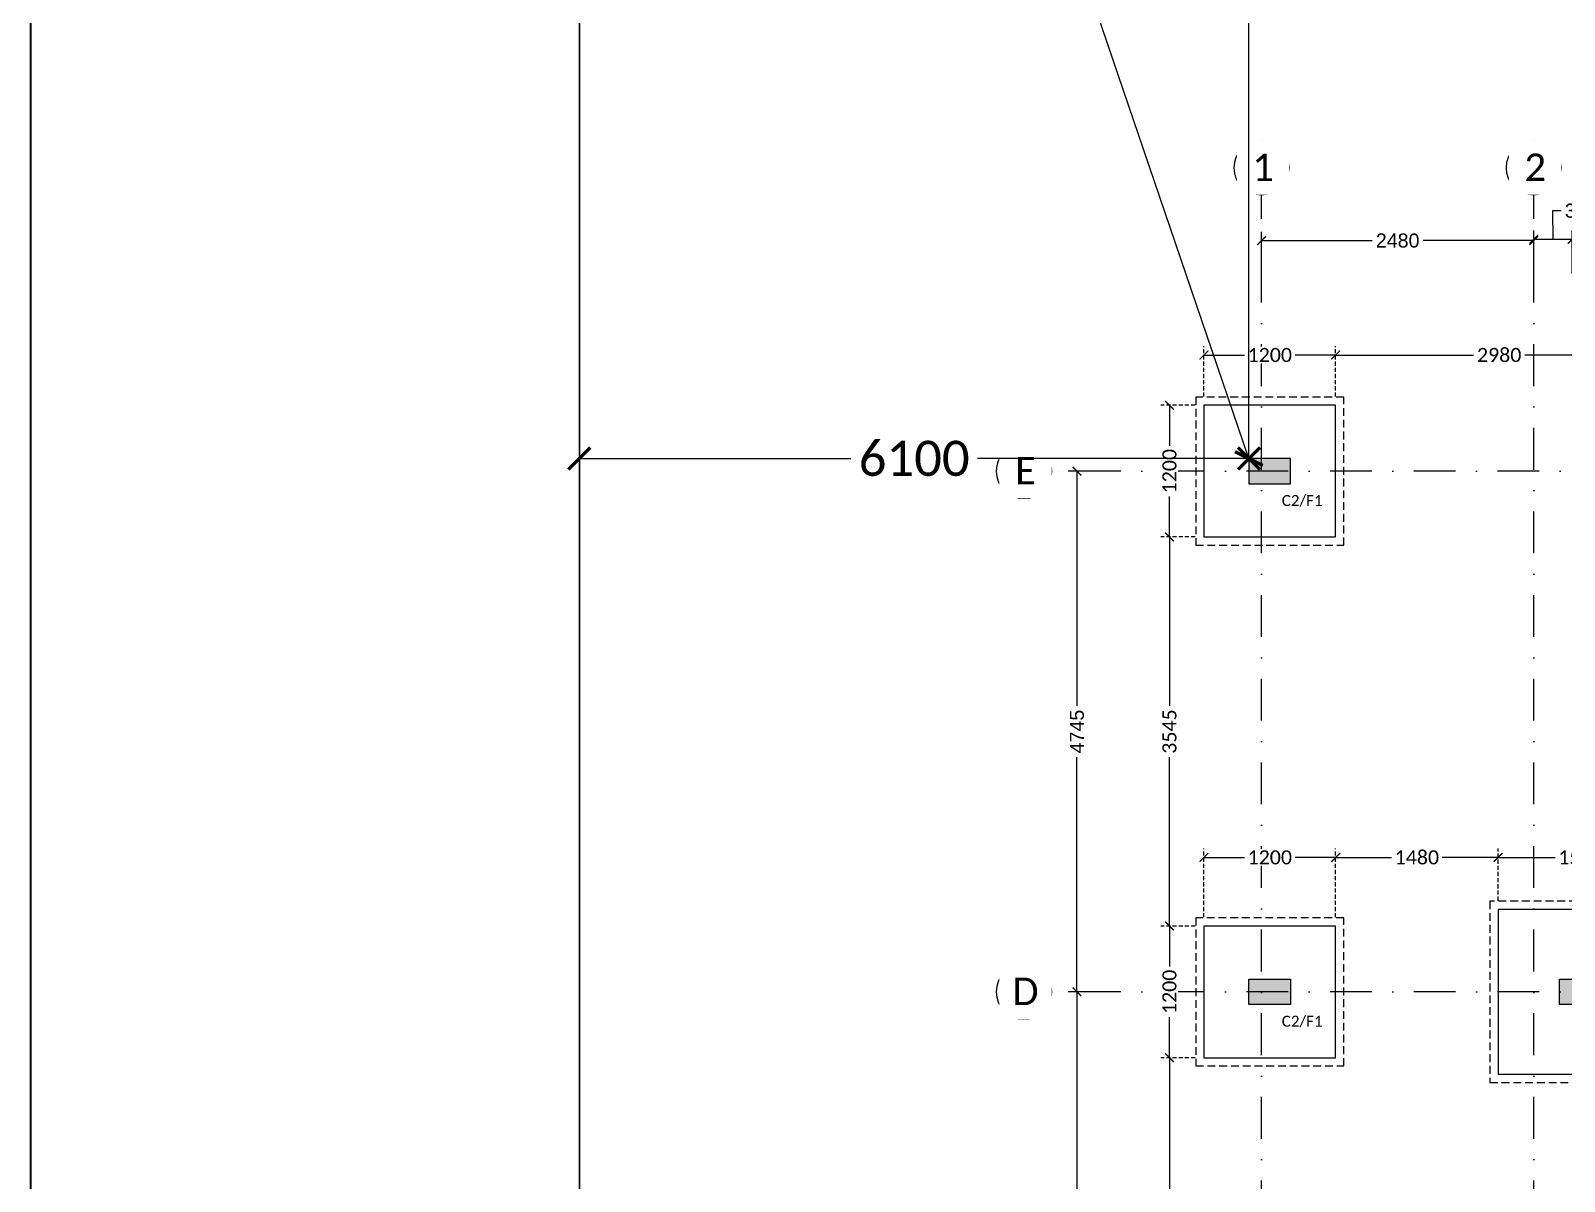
# Model space of a CAD drawing. Header units: millimetres. Extents: x -176651 to 954389, y -469666 to 486614.
# Drawn here: x 245322 to 259295, y 175428 to 185914 of the extents above; entities that cross this region are included whole.
import ezdxf
from ezdxf.xclip import XClip

# ---------------------------------------------------------------- set-up
doc = ezdxf.new("R2010")
doc.units = ezdxf.units.MM
doc.header["$LTSCALE"] = 150
doc.header["$XCLIPFRAME"] = 2
for name, pattern in [('1625E_Grid$0$DASHDOTX2', [50.8, 25.4, -12.7, 0, -12.7]), ('3BHK-W(SB)$0$HIDDEN', [0.375, 0.25, -0.125]), ('HIDDEN2', [4.7625, 3.175, -1.5875])]:
    doc.linetypes.add(name, pattern=pattern)
for name, color, linetype in [('1625E_Columns$0$ad-Column', 3, 'Continuous'), ('1625E_Columns$0$ad-Column Hatch', 125, 'Continuous'), ('1625E_Columns$0$ad-RCC', 3, 'Continuous'), ('1625E_Columns$0$ad-RCC Hatch', 125, 'Continuous'), ('1625E_Grid$0$ad-Grid', 8, '1625E_Grid$0$DASHDOTX2'), ('1625E_Grid$0$ad-Text main', 7, 'Continuous'), ('ad-Footing line', 2, 'Continuous'), ('ad-PCC line', 8, 'HIDDEN2'), ("Plot's Boundary$0$ad-Road", 8, 'Continuous'), ("Plot's Boundary$0$ad-Road Hatch", 8, 'Continuous')]:
    doc.layers.add(name, color=color, linetype=linetype)
doc.layers.add('1625E_Grid$0$ad-Dimension', color=6, linetype='Continuous', lineweight=0, true_color=0xff00ff)
for name, color, linetype, true_color in [('ad-Dimension', 5, 'Continuous', 0x0000ff), ('ad-External Dimensions', 5, 'Continuous', 0x0000ff), ('ad-Foundation text', 6, 'Continuous', 0xff00ff), ("Plot's Boundary$0$ad-Plot Boundary", 6, 'Continuous', 0xff00ff)]:
    doc.layers.add(name, color=color, linetype=linetype, true_color=true_color)
doc.styles.add('1625E_Grid$0$Standard', font='arial.ttf')
doc.styles.get("Standard").update_dxf_attribs({"font": 'calibril.ttf'})
doc.dimstyles.new('1625E_Grid$0$A-75-DIM-INT (Framing)', dxfattribs={"dimscale": 100, "dimtxt": 1.6, "dimasz": 1, "dimexe": 1, "dimexo": 1, "dimgap": 0.5, "dimtad": 0, "dimdec": 0, "dimdsep": 46, "dimtxsty": '1625E_Grid$0$Standard', "dimblk": '1625E_Grid$0$_ArchTick', "dimcen": 0.025, "dimclrd": 5, "dimclre": 5, "dimclrt": 256, "dimazin": 2, "dimtfac": 1, "dimtdec": 0, "dimtmove": 1, "dimatfit": 0, "dimldrblk": '1625E_Grid$0$_ArchTick', "dimfxl": 1, "dimfxlon": 1, "dimtfill": 1, "dimtolj": 1, "dimtzin": 0, "dimarcsym": 0})
doc.dimstyles.new('A-75-DIM-INT (Framing)', dxfattribs={"dimscale": 100, "dimtxt": 1.6, "dimasz": 1, "dimexe": 1, "dimexo": 1, "dimgap": 0.5, "dimtad": 0, "dimdec": 0, "dimdsep": 46, "dimtxsty": 'Standard', "dimblk": 'ARCHTICK', "dimcen": 0.025, "dimclrd": 5, "dimclre": 5, "dimclrt": 256, "dimazin": 2, "dimtfac": 1, "dimtdec": 0, "dimtmove": 1, "dimatfit": 0, "dimldrblk": 'ARCHTICK', "dimfxl": 1, "dimfxlon": 1, "dimtfill": 1, "dimtolj": 1, "dimtzin": 0, "dimarcsym": 0})

# ---------------------------------------------------------------- blocks, each defined once
blk = doc.blocks.new("Plot's Boundary$0$A$C4fb60e89")
at = {"layer": "Plot's Boundary$0$ad-Road Hatch", "ltscale": 5, "transparency": 33554687}
h = blk.add_hatch(dxfattribs=at)
h.set_pattern_fill('AR-HBONE', color=256, scale=15)
h.set_pattern_definition([(45, (-193247.7, -428758.8), (0, 2155.2615), [4572, -1524]), (135, (-192170.1, -427681.1), (2e-13, 2155.2615), [4572, -1524])])
h.paths.add_polyline_path([(175594, -250241), (169178, -249341), (167473, -249057), (167473, -138694), (101313, -138694), (101313, -199954), (101308, -237995), (101040, -268291), (101008, -280968), (101066, -293684), (101243, -311127), (100910, -319344), (100949, -333937), (100669, -366960), (100727, -390983), (100669, -404586), (100538, -420418), (100467, -428759), (92426, -427265), (92163, -427209), (92163, -321454), (24803, -321454), (24803, -412961), (15653, -411029), (15654, -321452), (-19535, -321452), (-34427, -319477), (-65207, -315395), (-171770, -301268), (-185854, -298333), (-193248, -296832), (-193244, -292908), (-191914, -285219), (-191839, -284679), (-183397, -286393), (-169723, -289243), (-53141, -304698), (-18730, -309262), (15653, -309262), (15653, 703), (24803, 1115), (24803, -129544), (92163, -129544), (92163, 15133), (101313, 17713), (101313, -129544), (167473, -129544), (167473, 35552), (175738, 37855), (175849, 28595), (175836, 25947), (175777, 14040), (175855, 2316), (175660, -18036), (175731, -34039), (175718, -46839), (175673, -63402), (175816, -82072), (175542, -106356), (175490, -124641), (175575, -145019), (175731, -168892), (175797, -181269), (175797, -192667), (175744, -208200), (175829, -223277), (175888, -234871)])
h.paths.add_polyline_path([(24803, -309264), (92163, -309264), (92163, -138694), (24803, -138694)], flags=16)
blk = doc.blocks.new("Plot's Boundary$0$zw$A88E")
at = {"layer": "Plot's Boundary$0$ad-Plot Boundary"}
for points in [[(-150934, -314069), (-117254, -314069), (-117254, -266699), (-150934, -266699)], [(-117254, -307369), (-83574, -307369), (-83574, -266699), (-117254, -266699)]]:
    blk.add_lwpolyline(points, close=True, dxfattribs=at)
blk = doc.blocks.new("Plot's Boundary")
at = {"layer": "Plot's Boundary$0$ad-Road", "ltscale": 5}
blk.add_blockref("Plot's Boundary$0$A$C4fb60e89", (191839, 428759), dxfattribs=at)
at = {"layer": "Plot's Boundary$0$ad-Plot Boundary", "ltscale": 5}
blk.add_blockref("Plot's Boundary$0$zw$A88E", (367577, 466614), dxfattribs=at)
blk = doc.blocks.new('1625E_Columns$0$A$C42b14ea2')
at = {"layer": '1625E_Columns$0$ad-RCC Hatch', "transparency": 33554687}
h = blk.add_hatch(dxfattribs=at)
h.set_pattern_fill('ANSI31', color=256, scale=10)
h.set_pattern_definition([(45, (13250, 8645), (-22.45064, 22.45064), [])])
h.paths.add_polyline_path([(0, 0), (300, 0), (300, 300), (0, 300)])
at = {"layer": '1625E_Columns$0$ad-RCC'}
blk.add_lwpolyline([(0, 0), (300, 0), (300, 300), (0, 300)], close=True, dxfattribs=at)
blk = doc.blocks.new('1625E_Columns$0$zw$6AA0')
at = {"layer": '1625E_Columns$0$ad-Column Hatch', "transparency": 33554687}
h = blk.add_hatch(color=256, dxfattribs=at)
h.dxf.hatch_style = 1
h.paths.add_polyline_path([(0, -230), (380, -230), (380, 0), (0, 0)])
at = {"layer": '1625E_Columns$0$ad-Column'}
blk.add_lwpolyline([(0, -230), (380, -230), (380, 0), (0, 0)], close=True, dxfattribs=at)
blk = doc.blocks.new('1625E_Columns')
at = {"layer": '1625E_Columns$0$ad-Column'}
for p, rotation in [((0, 13620), 359.9999999999993), ((0, 4745), 359.9999999999993), ((12120, 0), 179.9999999999997)]:
    blk.add_blockref('1625E_Columns$0$zw$6AA0', p, dxfattribs=dict(at, rotation=rotation))
at = {"layer": '1625E_Columns$0$ad-Column', "xscale": -1}
for p, rotation in [((4560, 13620), 359.9999999999997), ((7240, 13620), 359.9999999999997), ((12120, 13620), 359.9999999999997), ((0, 8645), 179.9999999999998), ((3210, 8875), 359.9999999999997), ((7240, 8875), 359.9999999999997), ((11890, 8875), 90), ((5110, 4745), 359.9999999999997), ((8310, 4745), 90), ((11890, 4745), 90), ((0, 0), 179.9999999999998), ((4730, 0), 180), ((8160, 0), 180)]:
    blk.add_blockref('1625E_Columns$0$zw$6AA0', p, dxfattribs=dict(at, rotation=rotation))
at = {"layer": '1625E_Columns$0$ad-RCC', "xscale": -1, "rotation": 180}
for p in [(13240, 13620), (13240, 4745)]:
    blk.add_blockref('1625E_Columns$0$A$C42b14ea2', p, dxfattribs=at)
at = {"layer": '1625E_Columns$0$ad-RCC', "xscale": -1}
for p in [(13540, 8645), (2780, -2050), (8540, -2050), (12120, -2050), (13540, -2050)]:
    blk.add_blockref('1625E_Columns$0$A$C42b14ea2', p, dxfattribs=at)
blk = doc.blocks.new('1625E_Grid$0$_ArchTick')
at = {"color": 0, "linetype": 'ByBlock', "const_width": 0.15}
blk.add_lwpolyline([(-0.5, -0.5), (0.5, 0.5)], dxfattribs=at)
blk = doc.blocks.new('*D322')
at = {"layer": '1625E_Grid$0$ad-Dimension', "lineweight": -2}
for p, q in [((115, 15220), (115, 15686)), ((2595, 15306), (2595, 15686)), ((115, 15606), (1123, 15606)), ((2595, 15606), (1587, 15606))]:
    blk.add_line(p, q, dxfattribs=at)
at = {"layer": 'Defpoints', "color": 0}
for p in [(2595, 15606), (115, 15140), (2595, 15226)]:
    blk.add_point(p, dxfattribs=at)
at = {"layer": '1625E_Grid$0$ad-Dimension', "lineweight": -2, "xscale": 80, "yscale": 80, "zscale": 80, "rotation": 180}
blk.add_blockref('1625E_Grid$0$_ArchTick', (115, 15606), dxfattribs=at)
at = {"layer": '1625E_Grid$0$ad-Dimension', "lineweight": -2, "xscale": 80, "yscale": 80, "zscale": 80}
blk.add_blockref('1625E_Grid$0$_ArchTick', (2595, 15606), dxfattribs=at)
at = {"layer": '1625E_Grid$0$ad-Dimension', "insert": (1355, 15606), "char_height": 128, "attachment_point": 5, "style": '1625E_Grid$0$Standard', "bg_fill": 3, "box_fill_scale": 1.1, "bg_fill_color": 257, "bg_fill_transparency": 0}
blk.add_mtext('\\A1;2480', dxfattribs=at)
blk = doc.blocks.new('*D323')
at = {"layer": '1625E_Grid$0$ad-Dimension', "lineweight": -2}
for p, q in [((2846, 15878), (2766, 15878)), ((2766, 15878), (2770, 15618)), ((2595, 15318), (2595, 15698)), ((2945, 15306), (2945, 15698)), ((2595, 15618), (2945, 15618))]:
    blk.add_line(p, q, dxfattribs=at)
at = {"layer": 'Defpoints', "color": 0}
for p in [(2945, 15618), (2595, 15238), (2945, 15226)]:
    blk.add_point(p, dxfattribs=at)
at = {"layer": '1625E_Grid$0$ad-Dimension', "lineweight": -2, "xscale": 80, "yscale": 80, "zscale": 80, "rotation": 180}
blk.add_blockref('1625E_Grid$0$_ArchTick', (2595, 15618), dxfattribs=at)
at = {"layer": '1625E_Grid$0$ad-Dimension', "lineweight": -2, "xscale": 80, "yscale": 80, "zscale": 80}
blk.add_blockref('1625E_Grid$0$_ArchTick', (2945, 15618), dxfattribs=at)
at = {"layer": '1625E_Grid$0$ad-Dimension', "insert": (3027, 15878), "char_height": 128, "attachment_point": 5, "style": '1625E_Grid$0$Standard', "bg_fill": 3, "box_fill_scale": 1.1, "bg_fill_color": 257, "bg_fill_transparency": 0}
blk.add_mtext('\\A1;350', dxfattribs=at)
blk = doc.blocks.new('*D330')
at = {"layer": '1625E_Grid$0$ad-Dimension', "lineweight": -2}
for p, q in [((-1319, 13505), (-1647, 13505)), ((-1567, 13505), (-1567, 11367)), ((-1567, 8760), (-1567, 10898)), ((-1319, 8760), (-1647, 8760))]:
    blk.add_line(p, q, dxfattribs=at)
at = {"layer": 'Defpoints', "color": 0}
for p in [(-1239, 13505), (-1567, 8760), (-1239, 8760)]:
    blk.add_point(p, dxfattribs=at)
at = {"layer": '1625E_Grid$0$ad-Dimension', "lineweight": -2, "xscale": 80, "yscale": 80, "zscale": 80}
for p, rotation in [((-1567, 13505), 90), ((-1567, 8760), 270)]:
    blk.add_blockref('1625E_Grid$0$_ArchTick', p, dxfattribs=dict(at, rotation=rotation))
at = {"layer": '1625E_Grid$0$ad-Dimension', "insert": (-1567, 11132), "char_height": 128, "attachment_point": 5, "rotation": 90, "style": '1625E_Grid$0$Standard', "bg_fill": 3, "box_fill_scale": 1.1, "bg_fill_color": 257, "bg_fill_transparency": 0}
blk.add_mtext('\\A1;4745', dxfattribs=at)
blk = doc.blocks.new('*D319')
at = {"layer": '1625E_Grid$0$ad-Dimension', "lineweight": -2}
for p, q in [((-1504, 8760), (-1647, 8760)), ((-1567, 8760), (-1567, 6928)), ((-1567, 4630), (-1567, 6462)), ((-1426, 4630), (-1647, 4630))]:
    blk.add_line(p, q, dxfattribs=at)
at = {"layer": 'Defpoints', "color": 0}
for p in [(-1424, 8760), (-1567, 4630), (-1346, 4630)]:
    blk.add_point(p, dxfattribs=at)
at = {"layer": '1625E_Grid$0$ad-Dimension', "lineweight": -2, "xscale": 80, "yscale": 80, "zscale": 80}
for p, rotation in [((-1567, 8760), 90), ((-1567, 4630), 270)]:
    blk.add_blockref('1625E_Grid$0$_ArchTick', p, dxfattribs=dict(at, rotation=rotation))
at = {"layer": '1625E_Grid$0$ad-Dimension', "insert": (-1567, 6695), "char_height": 128, "attachment_point": 5, "rotation": 90, "style": '1625E_Grid$0$Standard', "bg_fill": 3, "box_fill_scale": 1.1, "bg_fill_color": 257, "bg_fill_transparency": 0}
blk.add_mtext('\\A1;4130', dxfattribs=at)
blk = doc.blocks.new('zw$D00E')
at = {"layer": 'ad-Footing line'}
for points in [[(-12530, -715), (-11330, -715), (-11330, 485), (-12530, 485)], [(-9850, -5610), (-8350, -5610), (-8350, -4110), (-9850, -4110)], [(-12530, -5460), (-11330, -5460), (-11330, -4260), (-12530, -4260)]]:
    blk.add_lwpolyline(points, close=True, dxfattribs=at)
at = {"layer": 'ad-PCC line', "ltscale": 0.15}
for points in [[(-12605, -790), (-11255, -790), (-11255, 560), (-12605, 560)], [(-9925, -5685), (-8275, -5685), (-8275, -4035), (-9925, -4035)], [(-12605, -5535), (-11255, -5535), (-11255, -4185), (-12605, -4185)]]:
    blk.add_lwpolyline(points, close=True, dxfattribs=at)
blk = doc.blocks.new('zw$3F63')
at = {"layer": 'ad-Foundation text', "char_height": 100, "width": 349.31, "attachment_point": 5}
for s, insert in [('\\pxt5;C2/F1', (-11635, -386)), ('\\pxt5;C2/F1', (-7455, -386)), ('\\pxt5;C2/F1', (-4775, -386)), ('\\pxt5;C2/F1', (105, -386)), ('\\pxt5;C1/F1', (1619, -386)), ('\\pxt5;C2/F1', (-11635, -5131)), ('\\pxt5;C2/F2', (-8805, -5131)), ('\\pxt5;C2/F2', (-4775, -5131)), ('\\pxt5;C1/F1', (1619, -5131)), ('\\pxt5;C2/F1', (105, -5281)), ('\\pxt5;C2/F1', (-11635, -9261)), ('\\pxt5;C2/F2', (-6905, -9261)), ('\\pxt5;C1/F1', (1619, -9261)), ('\\pxt5;C2/F2', (-3475, -9411)), ('\\pxt5;C2/F1', (105, -9411)), ('\\pxt5;C2/F1', (-11635, -13776)), ('\\pxt5;C2/F1', (-6905, -13795)), ('\\pxt5;C2/F1', (-3475, -13776)), ('\\pxt5;C2/F1', (105, -13776)), ('\\pxt5;C1/F1', (-9200, -15821)), ('\\pxt5;C1/F1', (-3370, -15821)), ('\\pxt5;C1/F1', (210, -15821)), ('\\pxt5;C1/F1', (1640, -15821))]:
    blk.add_mtext(s, dxfattribs=dict(at, insert=insert))
blk = doc.blocks.new('_ArchTick')
at = {"color": 0, "linetype": 'ByBlock', "const_width": 0.15}
blk.add_lwpolyline([(-0.5, -0.5), (0.5, 0.5)], dxfattribs=at)
blk = doc.blocks.new('*D34')
at = {"layer": 'ad-External Dimensions', "linetype": '3BHK-W(SB)$0$HIDDEN', "lineweight": -2, "transparency": 16777216}
for p, q in [((-410, 565), (-410, 1023)), ((790, 565), (790, 1023))]:
    blk.add_line(p, q, dxfattribs=at)
at = {"layer": 'ad-External Dimensions', "lineweight": -2, "transparency": 16777216}
for p, q in [((-410, 943), (-41, 943)), ((790, 943), (421, 943))]:
    blk.add_line(p, q, dxfattribs=at)
at = {"layer": 'Defpoints', "color": 0, "transparency": 16777216}
for p in [(-410, 943), (-410, 485), (790, 485)]:
    blk.add_point(p, dxfattribs=at)
at = {"layer": 'ad-External Dimensions', "lineweight": -2, "transparency": 16777216, "xscale": 80, "yscale": 80, "zscale": 80, "rotation": 180}
blk.add_blockref('_ArchTick', (-410, 943), dxfattribs=at)
at = {"layer": 'ad-External Dimensions', "lineweight": -2, "transparency": 16777216, "xscale": 80, "yscale": 80, "zscale": 80}
blk.add_blockref('_ArchTick', (790, 943), dxfattribs=at)
at = {"layer": 'ad-External Dimensions', "transparency": 16777216, "insert": (190, 943), "char_height": 128, "attachment_point": 5, "bg_fill": 3, "box_fill_scale": 1.1, "bg_fill_color": 256, "bg_fill_true_color": 13158600, "bg_fill_transparency": 0}
blk.add_mtext('\\A1;1200', dxfattribs=at)
blk = doc.blocks.new('*D35')
at = {"layer": 'ad-External Dimensions', "linetype": '3BHK-W(SB)$0$HIDDEN', "lineweight": -2, "transparency": 16777216}
for p, q in [((790, 565), (790, 1023)), ((3770, 565), (3770, 1023))]:
    blk.add_line(p, q, dxfattribs=at)
at = {"layer": 'ad-External Dimensions', "lineweight": -2, "transparency": 16777216}
for p, q in [((790, 943), (2046, 943)), ((3770, 943), (2514, 943))]:
    blk.add_line(p, q, dxfattribs=at)
at = {"layer": 'Defpoints', "color": 0, "transparency": 16777216}
for p in [(3770, 943), (790, 485), (3770, 485)]:
    blk.add_point(p, dxfattribs=at)
at = {"layer": 'ad-External Dimensions', "lineweight": -2, "transparency": 16777216, "xscale": 80, "yscale": 80, "zscale": 80, "rotation": 180}
blk.add_blockref('_ArchTick', (790, 943), dxfattribs=at)
at = {"layer": 'ad-External Dimensions', "lineweight": -2, "transparency": 16777216, "xscale": 80, "yscale": 80, "zscale": 80}
blk.add_blockref('_ArchTick', (3770, 943), dxfattribs=at)
at = {"layer": 'ad-External Dimensions', "transparency": 16777216, "insert": (2280, 943), "char_height": 128, "attachment_point": 5, "bg_fill": 3, "box_fill_scale": 1.1, "bg_fill_color": 256, "bg_fill_true_color": 13158600, "bg_fill_transparency": 0}
blk.add_mtext('\\A1;2980', dxfattribs=at)
blk = doc.blocks.new('*D43')
at = {"layer": 'ad-External Dimensions', "linetype": '3BHK-W(SB)$0$HIDDEN', "lineweight": -2, "transparency": 16777216}
for p, q in [((-490, 485), (-804, 485)), ((-490, -715), (-804, -715))]:
    blk.add_line(p, q, dxfattribs=at)
at = {"layer": 'ad-External Dimensions', "lineweight": -2, "transparency": 16777216}
for p, q in [((-724, 485), (-724, 116)), ((-724, -715), (-724, -346))]:
    blk.add_line(p, q, dxfattribs=at)
at = {"layer": 'Defpoints', "color": 0, "transparency": 16777216}
for p in [(-724, 485), (-410, 485), (-410, -715)]:
    blk.add_point(p, dxfattribs=at)
at = {"layer": 'ad-External Dimensions', "lineweight": -2, "transparency": 16777216, "xscale": 80, "yscale": 80, "zscale": 80}
for p, rotation in [((-724, 485), 90), ((-724, -715), 270)]:
    blk.add_blockref('_ArchTick', p, dxfattribs=dict(at, rotation=rotation))
at = {"layer": 'ad-External Dimensions', "transparency": 16777216, "insert": (-724, -115), "char_height": 128, "attachment_point": 5, "rotation": 90, "bg_fill": 3, "box_fill_scale": 1.1, "bg_fill_color": 256, "bg_fill_true_color": 13158600, "bg_fill_transparency": 0}
blk.add_mtext('\\A1;1200', dxfattribs=at)
blk = doc.blocks.new('*D44')
at = {"layer": 'ad-External Dimensions', "linetype": '3BHK-W(SB)$0$HIDDEN', "lineweight": -2, "transparency": 16777216}
for p, q in [((-490, -715), (-804, -715)), ((-490, -4260), (-804, -4260))]:
    blk.add_line(p, q, dxfattribs=at)
at = {"layer": 'ad-External Dimensions', "lineweight": -2, "transparency": 16777216}
for p, q in [((-724, -715), (-724, -2255)), ((-724, -4260), (-724, -2720))]:
    blk.add_line(p, q, dxfattribs=at)
at = {"layer": 'Defpoints', "color": 0, "transparency": 16777216}
for p in [(-410, -715), (-724, -4260), (-410, -4260)]:
    blk.add_point(p, dxfattribs=at)
at = {"layer": 'ad-External Dimensions', "lineweight": -2, "transparency": 16777216, "xscale": 80, "yscale": 80, "zscale": 80}
for p, rotation in [((-724, -715), 90), ((-724, -4260), 270)]:
    blk.add_blockref('_ArchTick', p, dxfattribs=dict(at, rotation=rotation))
at = {"layer": 'ad-External Dimensions', "transparency": 16777216, "insert": (-724, -2488), "char_height": 128, "attachment_point": 5, "rotation": 90, "bg_fill": 3, "box_fill_scale": 1.1, "bg_fill_color": 256, "bg_fill_true_color": 13158600, "bg_fill_transparency": 0}
blk.add_mtext('\\A1;3545', dxfattribs=at)
blk = doc.blocks.new('*D45')
at = {"layer": 'ad-External Dimensions', "linetype": '3BHK-W(SB)$0$HIDDEN', "lineweight": -2, "transparency": 16777216}
for p, q in [((-490, -4260), (-804, -4260)), ((-490, -5460), (-804, -5460))]:
    blk.add_line(p, q, dxfattribs=at)
at = {"layer": 'ad-External Dimensions', "lineweight": -2, "transparency": 16777216}
for p, q in [((-724, -4260), (-724, -4629)), ((-724, -5460), (-724, -5091))]:
    blk.add_line(p, q, dxfattribs=at)
at = {"layer": 'Defpoints', "color": 0, "transparency": 16777216}
for p in [(-410, -4260), (-724, -5460), (-410, -5460)]:
    blk.add_point(p, dxfattribs=at)
at = {"layer": 'ad-External Dimensions', "lineweight": -2, "transparency": 16777216, "xscale": 80, "yscale": 80, "zscale": 80}
for p, rotation in [((-724, -4260), 90), ((-724, -5460), 270)]:
    blk.add_blockref('_ArchTick', p, dxfattribs=dict(at, rotation=rotation))
at = {"layer": 'ad-External Dimensions', "transparency": 16777216, "insert": (-724, -4860), "char_height": 128, "attachment_point": 5, "rotation": 90, "bg_fill": 3, "box_fill_scale": 1.1, "bg_fill_color": 256, "bg_fill_true_color": 13158600, "bg_fill_transparency": 0}
blk.add_mtext('\\A1;1200', dxfattribs=at)
blk = doc.blocks.new('*D46')
at = {"layer": 'ad-External Dimensions', "linetype": '3BHK-W(SB)$0$HIDDEN', "lineweight": -2, "transparency": 16777216}
for p, q in [((-490, -5460), (-804, -5460)), ((-490, -8390), (-804, -8390))]:
    blk.add_line(p, q, dxfattribs=at)
at = {"layer": 'ad-External Dimensions', "lineweight": -2, "transparency": 16777216}
for p, q in [((-724, -5460), (-724, -6691)), ((-724, -8390), (-724, -7159))]:
    blk.add_line(p, q, dxfattribs=at)
at = {"layer": 'Defpoints', "color": 0, "transparency": 16777216}
for p in [(-410, -5460), (-724, -8390), (-410, -8390)]:
    blk.add_point(p, dxfattribs=at)
at = {"layer": 'ad-External Dimensions', "lineweight": -2, "transparency": 16777216, "xscale": 80, "yscale": 80, "zscale": 80}
for p, rotation in [((-724, -5460), 90), ((-724, -8390), 270)]:
    blk.add_blockref('_ArchTick', p, dxfattribs=dict(at, rotation=rotation))
at = {"layer": 'ad-External Dimensions', "transparency": 16777216, "insert": (-724, -6925), "char_height": 128, "attachment_point": 5, "rotation": 90, "bg_fill": 3, "box_fill_scale": 1.1, "bg_fill_color": 256, "bg_fill_true_color": 13158600, "bg_fill_transparency": 0}
blk.add_mtext('\\A1;2930', dxfattribs=at)
blk = doc.blocks.new('*D72')
at = {"layer": 'ad-External Dimensions', "linetype": '3BHK-W(SB)$0$HIDDEN', "lineweight": -2, "transparency": 16777216}
for p, q in [((-410, -4180), (-410, -3555)), ((790, -4180), (790, -3555))]:
    blk.add_line(p, q, dxfattribs=at)
at = {"layer": 'ad-External Dimensions', "lineweight": -2, "transparency": 16777216}
for p, q in [((-410, -3635), (-41, -3635)), ((790, -3635), (421, -3635))]:
    blk.add_line(p, q, dxfattribs=at)
at = {"layer": 'Defpoints', "color": 0, "transparency": 16777216}
for p in [(-410, -3635), (-410, -4260), (790, -4260)]:
    blk.add_point(p, dxfattribs=at)
at = {"layer": 'ad-External Dimensions', "lineweight": -2, "transparency": 16777216, "xscale": 80, "yscale": 80, "zscale": 80, "rotation": 180}
blk.add_blockref('_ArchTick', (-410, -3635), dxfattribs=at)
at = {"layer": 'ad-External Dimensions', "lineweight": -2, "transparency": 16777216, "xscale": 80, "yscale": 80, "zscale": 80}
blk.add_blockref('_ArchTick', (790, -3635), dxfattribs=at)
at = {"layer": 'ad-External Dimensions', "transparency": 16777216, "insert": (190, -3635), "char_height": 128, "attachment_point": 5, "bg_fill": 3, "box_fill_scale": 1.1, "bg_fill_color": 256, "bg_fill_true_color": 13158600, "bg_fill_transparency": 0}
blk.add_mtext('\\A1;1200', dxfattribs=at)
blk = doc.blocks.new('*D73')
at = {"layer": 'ad-External Dimensions', "linetype": '3BHK-W(SB)$0$HIDDEN', "lineweight": -2, "transparency": 16777216}
for p, q in [((790, -4180), (790, -3555)), ((2270, -4030), (2270, -3555))]:
    blk.add_line(p, q, dxfattribs=at)
at = {"layer": 'ad-External Dimensions', "lineweight": -2, "transparency": 16777216}
for p, q in [((790, -3635), (1299, -3635)), ((2270, -3635), (1761, -3635))]:
    blk.add_line(p, q, dxfattribs=at)
at = {"layer": 'Defpoints', "color": 0, "transparency": 16777216}
for p in [(2270, -3635), (2270, -4110), (790, -4260)]:
    blk.add_point(p, dxfattribs=at)
at = {"layer": 'ad-External Dimensions', "lineweight": -2, "transparency": 16777216, "xscale": 80, "yscale": 80, "zscale": 80, "rotation": 180}
blk.add_blockref('_ArchTick', (790, -3635), dxfattribs=at)
at = {"layer": 'ad-External Dimensions', "lineweight": -2, "transparency": 16777216, "xscale": 80, "yscale": 80, "zscale": 80}
blk.add_blockref('_ArchTick', (2270, -3635), dxfattribs=at)
at = {"layer": 'ad-External Dimensions', "transparency": 16777216, "insert": (1530, -3635), "char_height": 128, "attachment_point": 5, "bg_fill": 3, "box_fill_scale": 1.1, "bg_fill_color": 256, "bg_fill_true_color": 13158600, "bg_fill_transparency": 0}
blk.add_mtext('\\A1;1480', dxfattribs=at)
blk = doc.blocks.new('*D74')
at = {"layer": 'ad-External Dimensions', "linetype": '3BHK-W(SB)$0$HIDDEN', "lineweight": -2, "transparency": 16777216}
for p, q in [((2270, -4030), (2270, -3555)), ((3770, -4030), (3770, -3555))]:
    blk.add_line(p, q, dxfattribs=at)
at = {"layer": 'ad-External Dimensions', "lineweight": -2, "transparency": 16777216}
for p, q in [((2270, -3635), (2789, -3635)), ((3770, -3635), (3251, -3635))]:
    blk.add_line(p, q, dxfattribs=at)
at = {"layer": 'Defpoints', "color": 0, "transparency": 16777216}
for p in [(3770, -3635), (2270, -4110), (3770, -4110)]:
    blk.add_point(p, dxfattribs=at)
at = {"layer": 'ad-External Dimensions', "lineweight": -2, "transparency": 16777216, "xscale": 80, "yscale": 80, "zscale": 80, "rotation": 180}
blk.add_blockref('_ArchTick', (2270, -3635), dxfattribs=at)
at = {"layer": 'ad-External Dimensions', "lineweight": -2, "transparency": 16777216, "xscale": 80, "yscale": 80, "zscale": 80}
blk.add_blockref('_ArchTick', (3770, -3635), dxfattribs=at)
at = {"layer": 'ad-External Dimensions', "transparency": 16777216, "insert": (3020, -3635), "char_height": 128, "attachment_point": 5, "bg_fill": 3, "box_fill_scale": 1.1, "bg_fill_color": 256, "bg_fill_true_color": 13158600, "bg_fill_transparency": 0}
blk.add_mtext('\\A1;1500', dxfattribs=at)
blk = doc.blocks.new('*D16')
at = {"layer": 'ad-Dimension', "linetype": '3BHK-W(SB)$0$HIDDEN', "lineweight": -2, "transparency": 16777216}
for p, q in [((4100, 40670), (6300, 40670)), ((5900, 22770), (5900, 22770))]:
    blk.add_line(p, q, dxfattribs=at)
at = {"layer": 'ad-Dimension', "lineweight": -2, "transparency": 16777216}
for p, q in [((6100, 40670), (6100, 32407)), ((6100, 22770), (6100, 31033))]:
    blk.add_line(p, q, dxfattribs=at)
at = {"layer": 'Defpoints', "color": 0, "transparency": 16777216}
for p in [(0, 40670), (6100, 40670), (6100, 22770)]:
    blk.add_point(p, dxfattribs=at)
at = {"layer": 'ad-Dimension', "lineweight": -2, "transparency": 16777216, "xscale": 200, "yscale": 200, "zscale": 200}
for p, rotation in [((6100, 40670), 90), ((6100, 22770), 270)]:
    blk.add_blockref('_ArchTick', p, dxfattribs=dict(at, rotation=rotation))
at = {"layer": 'ad-Dimension', "transparency": 16777216, "insert": (6100, 31720), "char_height": 320, "attachment_point": 5, "rotation": 90, "bg_fill": 3, "box_fill_scale": 1.1, "bg_fill_color": 257, "bg_fill_transparency": 0}
blk.add_mtext('\\A1;17900', dxfattribs=at)
blk = doc.blocks.new('*D17')
at = {"layer": 'ad-Dimension', "linetype": '3BHK-W(SB)$0$HIDDEN', "lineweight": -2, "transparency": 16777216}
for p, q in [((0, 23055), (0, 22570)), ((6100, 22970), (6100, 22970))]:
    blk.add_line(p, q, dxfattribs=at)
at = {"layer": 'ad-Dimension', "lineweight": -2, "transparency": 16777216}
for p, q in [((0, 22770), (2472, 22770)), ((6100, 22770), (3628, 22770))]:
    blk.add_line(p, q, dxfattribs=at)
at = {"layer": 'Defpoints', "color": 0, "transparency": 16777216}
for p in [(0, 23255), (0, 22770), (6100, 22770)]:
    blk.add_point(p, dxfattribs=at)
at = {"layer": 'ad-Dimension', "lineweight": -2, "transparency": 16777216, "xscale": 200, "yscale": 200, "zscale": 200, "rotation": 180}
blk.add_blockref('_ArchTick', (0, 22770), dxfattribs=at)
at = {"layer": 'ad-Dimension', "lineweight": -2, "transparency": 16777216, "xscale": 200, "yscale": 200, "zscale": 200}
blk.add_blockref('_ArchTick', (6100, 22770), dxfattribs=at)
at = {"layer": 'ad-Dimension', "transparency": 16777216, "insert": (3050, 22770), "char_height": 320, "attachment_point": 5, "bg_fill": 3, "box_fill_scale": 1.1, "bg_fill_color": 257, "bg_fill_transparency": 0}
blk.add_mtext('\\A1;6100', dxfattribs=at)
blk = doc.blocks.new('*D18')
at = {"layer": 'ad-Dimension', "lineweight": -2, "transparency": 16777216}
for p, q in [((0, 40670), (2838, 32341)), ((6100, 22770), (3262, 31099))]:
    blk.add_line(p, q, dxfattribs=at)
at = {"layer": 'ad-Dimension', "linetype": '3BHK-W(SB)$0$HIDDEN', "lineweight": -2, "transparency": 16777216}
for p, q in [((-189, 40605), (-189, 40605)), ((5911, 22705), (5911, 22705))]:
    blk.add_line(p, q, dxfattribs=at)
at = {"layer": 'Defpoints', "color": 0, "transparency": 16777216}
for p in [(0, 40670), (0, 40670), (6100, 22770)]:
    blk.add_point(p, dxfattribs=at)
at = {"layer": 'ad-Dimension', "lineweight": -2, "transparency": 16777216, "xscale": 200, "yscale": 200, "zscale": 200}
for p, rotation in [((0, 40670), 108.8181924685569), ((6100, 22770), 288.8181924685569)]:
    blk.add_blockref('_ArchTick', p, dxfattribs=dict(at, rotation=rotation))
at = {"layer": 'ad-Dimension', "transparency": 16777216, "insert": (3050, 31720), "char_height": 320, "attachment_point": 5, "rotation": 288.8182, "bg_fill": 3, "box_fill_scale": 1.1, "bg_fill_color": 257, "bg_fill_transparency": 0}
blk.add_mtext('\\A1;18911', dxfattribs=at)
blk = doc.blocks.new('1625E_Grid')
at = {"layer": '1625E_Grid$0$ad-Grid', "ltscale": 0.1}
for points in [[(115, -4010), (115, 16020)], [(2595, -4010), (2595, 16020)]]:
    blk.add_lwpolyline(points, dxfattribs=at)
at = {"layer": '1625E_Grid$0$ad-Grid', "color": 7, "linetype": 'ByBlock'}
for centre in [(115, 16270), (2595, 16270), (-2050, 13505), (-2050, 8760)]:
    blk.add_circle(centre, 250, dxfattribs=at)
at = {"layer": '1625E_Grid$0$ad-Text main', "char_height": 250, "width": 227.385, "attachment_point": 5, "style": '1625E_Grid$0$Standard', "bg_fill": 2}
for s, insert in [('{\\fCalibri|b0|i0|c0|p34;1}', (128.5, 16274)), ('{\\fCalibri|b0|i0|c0|p34;2}', (2608.5, 16274)), ('{\\fCalibri|b0|i0|c0|p34;E}', (-2036.5, 13509)), ('{\\fCalibri|b0|i0|c0|p34;D}', (-2036.5, 8764))]:
    blk.add_mtext(s, dxfattribs=dict(at, insert=insert))
at = {"layer": '1625E_Grid$0$ad-Dimension'}
dim = blk.add_linear_dim(base=(2595, 15605.8), p1=(115, 15139.9), p2=(2595, 15225.7), dimstyle='1625E_Grid$0$A-75-DIM-INT (Framing)', override={"dimscale": 80, "dimblk": '1625E_Grid$0$_ArchTick', "dimclrd": 256, "dimclre": 256, "dimfxl": 10, "dimtfill": 1, "dimtfillclr": 0}, dxfattribs=at)
dim.commit()
dim.dimension.update_dxf_attribs({"geometry": '*D322', "text_midpoint": (1355, 15605.8)})
at = {"layer": '1625E_Grid$0$ad-Grid', "ltscale": 0.1}
for points in [[(15600, 13505), (-1800, 13505)], [(15600, 8760), (-1800, 8760)]]:
    blk.add_lwpolyline(points, dxfattribs=at)
at = {"layer": '1625E_Grid$0$ad-Dimension'}
dim = blk.add_linear_dim(base=(2945, 15617.7), p1=(2595, 15237.6), p2=(2945, 15225.7), dimstyle='1625E_Grid$0$A-75-DIM-INT (Framing)', override={"dimscale": 80, "dimblk": '1625E_Grid$0$_ArchTick', "dimclrd": 256, "dimclre": 256, "dimfxl": 10, "dimtfill": 1, "dimtfillclr": 0}, dxfattribs=at)
dim.commit()
dim.dimension.update_dxf_attribs({"geometry": '*D323', "text_midpoint": (2886.3, 15878.1), "dimtype": 128})
dim = blk.add_linear_dim(base=(-1567.4, 8760), p1=(-1239.3, 13505), p2=(-1239.3, 8760), angle=90, dimstyle='1625E_Grid$0$A-75-DIM-INT (Framing)', override={"dimscale": 80, "dimblk": '1625E_Grid$0$_ArchTick', "dimclrd": 256, "dimclre": 256, "dimfxl": 10, "dimtfill": 1, "dimtfillclr": 0}, dxfattribs=at)
dim.commit()
dim.dimension.update_dxf_attribs({"geometry": '*D330', "text_midpoint": (-1567.4, 11132.5)})
dim = blk.add_linear_dim(base=(-1567.4, 4630), p1=(-1423.8, 8760), p2=(-1346.5, 4630), angle=90, dimstyle='1625E_Grid$0$A-75-DIM-INT (Framing)', override={"dimscale": 80, "dimblk": '1625E_Grid$0$_ArchTick', "dimclrd": 256, "dimclre": 256, "dimfxl": 10, "dimtfill": 1, "dimtfillclr": 0}, dxfattribs=at)
dim.commit()
dim.dimension.update_dxf_attribs({"geometry": '*D319', "text_midpoint": (-1567.4, 6695)})
blk = doc.blocks.new('zw$2C0D')
at = {"layer": 'ad-External Dimensions'}
dim = blk.add_linear_dim(base=(-410, 942.9), p1=(790, 485), p2=(-410, 485), dimstyle='A-75-DIM-INT (Framing)', override={"dimscale": 80, "dimblk": 'ArchTick', "dimclrd": 256, "dimclre": 256, "dimfxl": 10, "dimtfill": 1, "dimtfillclr": 0}, dxfattribs=at)
dim.commit()
dim.dimension.update_dxf_attribs({"geometry": '*D34', "text_midpoint": (190, 942.9)})
dim = blk.add_linear_dim(base=(3770, 942.9), p1=(790, 485), p2=(3770, 485), dimstyle='A-75-DIM-INT (Framing)', override={"dimscale": 80, "dimblk": 'ArchTick', "dimclrd": 256, "dimclre": 256, "dimfxl": 10, "dimtfill": 1, "dimtfillclr": 0}, dxfattribs=at)
dim.commit()
dim.dimension.update_dxf_attribs({"geometry": '*D35', "text_midpoint": (2280, 942.9)})
dim = blk.add_linear_dim(base=(-724.5, 485), p1=(-410, -715), p2=(-410, 485), angle=90, dimstyle='A-75-DIM-INT (Framing)', override={"dimscale": 80, "dimblk": 'ArchTick', "dimclrd": 256, "dimclre": 256, "dimfxl": 10, "dimtfill": 1, "dimtfillclr": 0}, dxfattribs=at)
dim.commit()
dim.dimension.update_dxf_attribs({"geometry": '*D43', "text_midpoint": (-724.5, -115)})
dim = blk.add_linear_dim(base=(-724.5, -4260), p1=(-410, -715), p2=(-410, -4260), angle=90, dimstyle='A-75-DIM-INT (Framing)', override={"dimscale": 80, "dimblk": 'ArchTick', "dimclrd": 256, "dimclre": 256, "dimfxl": 10, "dimtfill": 1, "dimtfillclr": 0}, dxfattribs=at)
dim.commit()
dim.dimension.update_dxf_attribs({"geometry": '*D44', "text_midpoint": (-724.5, -2487.5)})
dim = blk.add_linear_dim(base=(-724.5, -5460), p1=(-410, -4260), p2=(-410, -5460), angle=90, dimstyle='A-75-DIM-INT (Framing)', override={"dimscale": 80, "dimblk": 'ArchTick', "dimclrd": 256, "dimclre": 256, "dimfxl": 10, "dimtfill": 1, "dimtfillclr": 0}, dxfattribs=at)
dim.commit()
dim.dimension.update_dxf_attribs({"geometry": '*D45', "text_midpoint": (-724.5, -4860)})
dim = blk.add_linear_dim(base=(-410, -3635.3), p1=(790, -4260), p2=(-410, -4260), dimstyle='A-75-DIM-INT (Framing)', override={"dimscale": 80, "dimblk": 'ArchTick', "dimclrd": 256, "dimclre": 256, "dimfxl": 10, "dimtfill": 1, "dimtfillclr": 0}, dxfattribs=at)
dim.commit()
dim.dimension.update_dxf_attribs({"geometry": '*D72', "text_midpoint": (190, -3635.3)})
dim = blk.add_linear_dim(base=(-724.5, -8390), p1=(-410, -5460), p2=(-410, -8390), angle=90, dimstyle='A-75-DIM-INT (Framing)', override={"dimscale": 80, "dimblk": 'ArchTick', "dimclrd": 256, "dimclre": 256, "dimfxl": 10, "dimtfill": 1, "dimtfillclr": 0}, dxfattribs=at)
dim.commit()
dim.dimension.update_dxf_attribs({"geometry": '*D46', "text_midpoint": (-724.5, -6925)})
dim = blk.add_linear_dim(base=(2270, -3635.3), p1=(790, -4260), p2=(2270, -4110), dimstyle='A-75-DIM-INT (Framing)', override={"dimscale": 80, "dimblk": 'ArchTick', "dimclrd": 256, "dimclre": 256, "dimfxl": 10, "dimtfill": 1, "dimtfillclr": 0}, dxfattribs=at)
dim.commit()
dim.dimension.update_dxf_attribs({"geometry": '*D73', "text_midpoint": (1530, -3635.3)})
dim = blk.add_linear_dim(base=(3770, -3635.3), p1=(2270, -4110), p2=(3770, -4110), dimstyle='A-75-DIM-INT (Framing)', override={"dimscale": 80, "dimblk": 'ArchTick', "dimclrd": 256, "dimclre": 256, "dimfxl": 10, "dimtfill": 1, "dimtfillclr": 0}, dxfattribs=at)
dim.commit()
dim.dimension.update_dxf_attribs({"geometry": '*D74', "text_midpoint": (3020, -3635.3)})
blk = doc.blocks.new('zw$83D6')
at = {"layer": 'ad-Dimension'}
dim = blk.add_linear_dim(base=(6100, 40670), p1=(6100, 22770), p2=(0, 40670), angle=90, dimstyle='A-75-DIM-INT (Framing)', override={"dimscale": 200, "dimblk": 'ArchTick', "dimclrd": 256, "dimclre": 256, "dimfxl": 10, "dimtfill": 1, "dimtfillclr": 0}, dxfattribs=at)
dim.commit()
dim.dimension.update_dxf_attribs({"geometry": '*D16', "text_midpoint": (6100, 31720)})
dim = blk.add_linear_dim(base=(0, 22770), p1=(6100, 22770), p2=(0, 23255), dimstyle='A-75-DIM-INT (Framing)', override={"dimscale": 200, "dimclrd": 256, "dimclre": 256, "dimfxl": 10}, dxfattribs=at)
dim.commit()
dim.dimension.update_dxf_attribs({"geometry": '*D17', "text_midpoint": (3050, 22770)})
dim = blk.add_aligned_dim(p1=(6100, 22770), p2=(0, 40670), distance=0, dimstyle='A-75-DIM-INT (Framing)', override={"dimscale": 200, "dimblk": 'ArchTick', "dimclrd": 256, "dimclre": 256, "dimfxl": 10, "dimtfill": 1, "dimtfillclr": 0}, dxfattribs=at)
dim.commit()
dim.dimension.update_dxf_attribs({"geometry": '*D18', "text_midpoint": (3050, 31720)})

msp = doc.modelspace()

# ---------------------------------------------------------------- block references
ref = msp.add_blockref("Plot's Boundary", (0, 0))
XClip(ref).set_block_clipping_path([(245322.2775057808, 154244.8999686334), (289002.2775057808, 204914.8999686334)])

# ---------------------------------------------------------------- next in the draw order: block references
msp.add_blockref('1625E_Columns', (256422, 168395))

# ---------------------------------------------------------------- next in the draw order: block references
msp.add_blockref('1625E_Grid', (256422, 168395))

# ---------------------------------------------------------------- next in the draw order: linework, layer by layer
msp.add_lwpolyline([(245322, 204915), (289002, 204915), (289002, 154245), (245322, 154245)], close=True)

# ---------------------------------------------------------------- next in the draw order: block references
at = {"layer": 'ad-External Dimensions'}
for name in ['zw$D00E', 'zw$3F63']:
    msp.add_blockref(name, (268542, 182015), dxfattribs=at)

# ---------------------------------------------------------------- next in the draw order: block references
msp.add_blockref('zw$2C0D', (256422, 182015), dxfattribs=at)

# ---------------------------------------------------------------- next in the draw order: block references
at = {"layer": 'ad-Dimension'}
msp.add_blockref('zw$83D6', (250322, 159245), dxfattribs=at)

doc.saveas('drawing.dxf')
